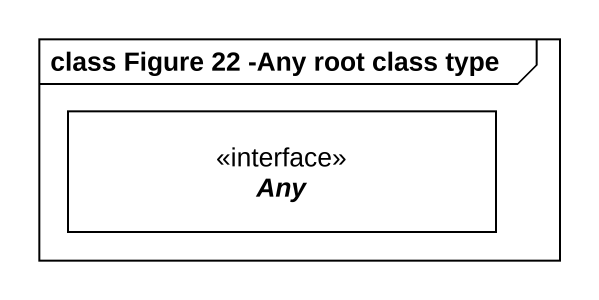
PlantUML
@startuml
mainframe class Figure 22 -Any root class type
hide circle
hide empty members
interface Any #FFFFFF
@enduml
